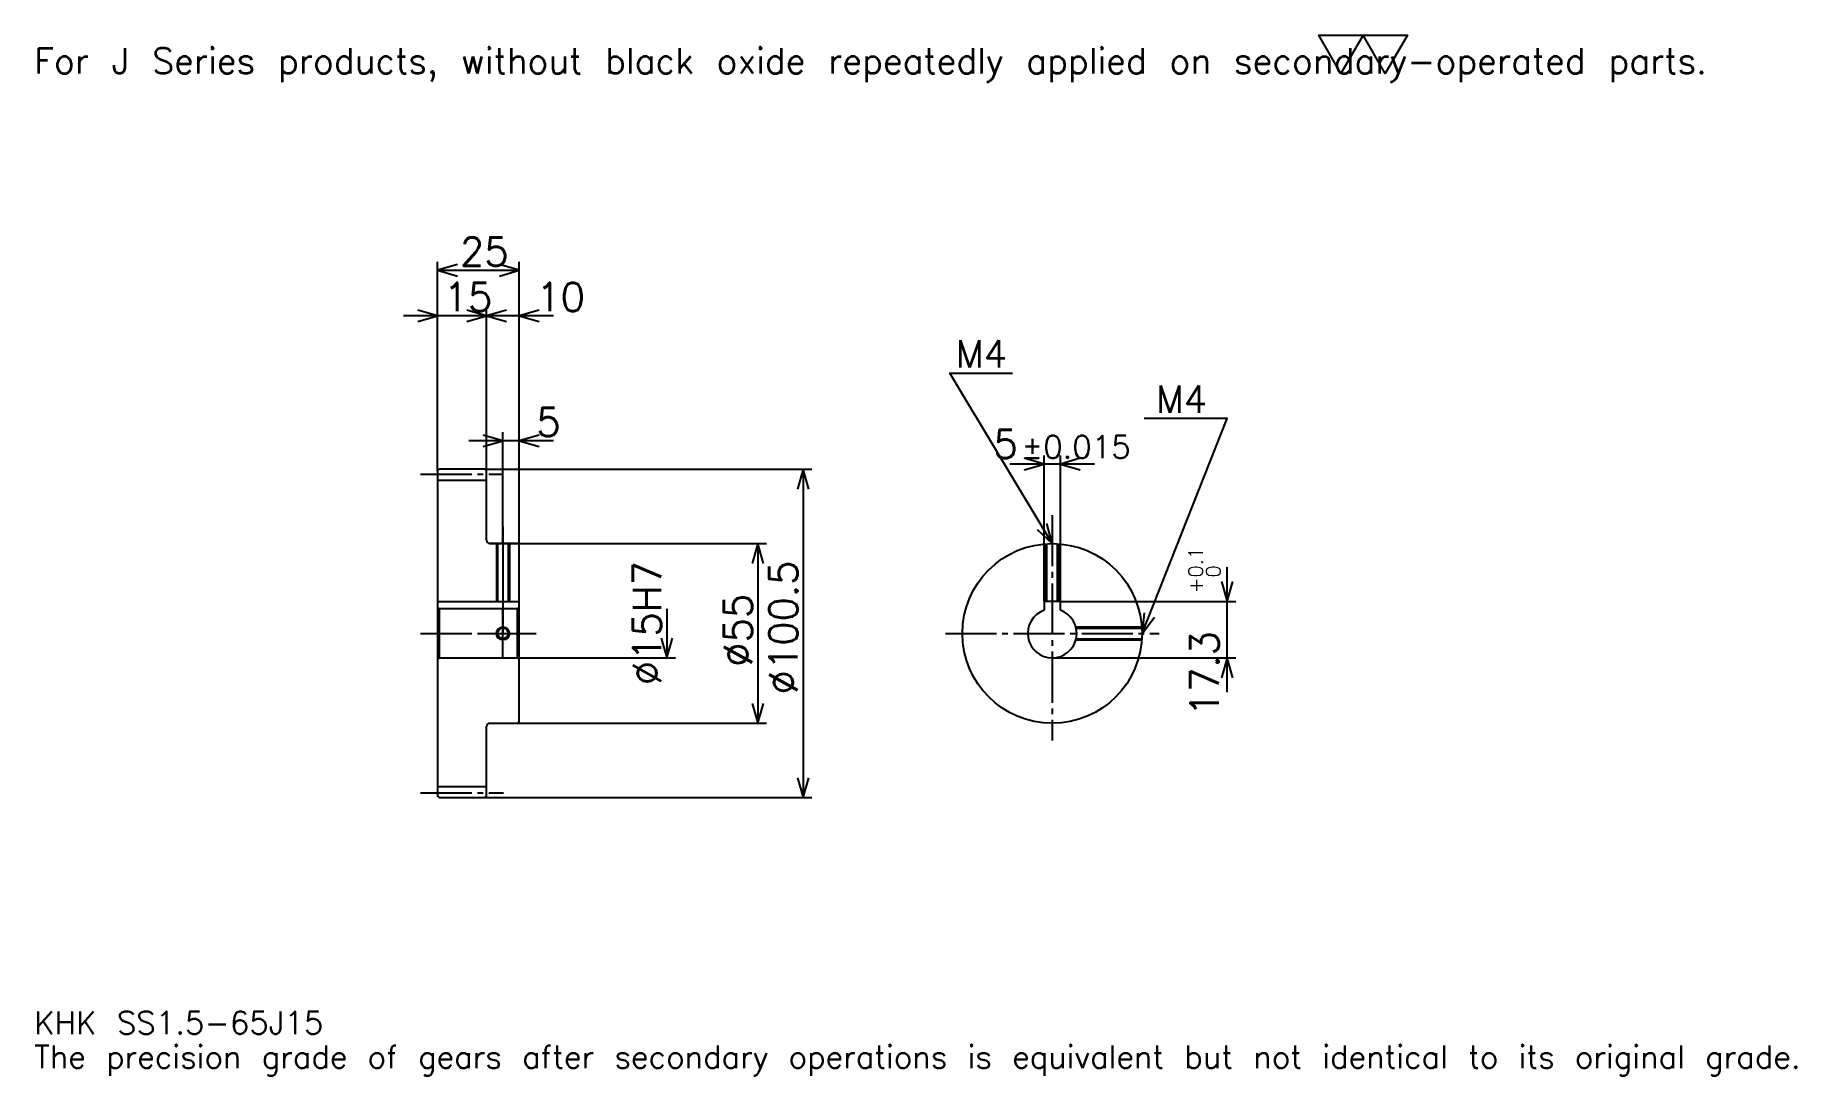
# Model space of a CAD drawing. Extents: x 18 to 557, y 6 to 325.
import ezdxf

# ---------------------------------------------------------------- set-up
doc = ezdxf.new("R2010")
doc.units = 0
doc.linetypes.add('DASHDOT', pattern=[20.869564, 15.652174, -1.73913, 1.73913, -1.73913])
doc.layers.get('0').update_dxf_attribs({"linetype": 'CONTINUOUS'})
doc.layers.add('DASHDOT', color=6, linetype='DASHDOT')
doc.styles.add('KANJI', font='TXT', dxfattribs={"bigfont": 'BIGFONT'})

msp = doc.modelspace()

# ---------------------------------------------------------------- linework, layer by layer
at = {"color": 5}
for p, q in [((140.869568, 191.989136), (140.869568, 255.467407)), ((165.869568, 191.989136), (165.869568, 255.467407)), ((140.869568, 252.858704), (165.869568, 252.858704)), ((166.304352, 238.945648), (130.434784, 238.945648)), ((176.304352, 238.945648), (145.434784, 238.945648)), ((155.869568, 191.989136), (155.869568, 241.554352)), ((176.304352, 200.684784), (150.434784, 200.684784)), ((160.869568, 191.989136), (160.869568, 203.293488)), ((326.521729, 151.539139), (326.521729, 196.195648)), ((331.521729, 151.539139), (331.521729, 196.195648)), ((140.869568, 191.489136), (140.869568, 191.989136)), ((155.369568, 191.989136), (165.869568, 191.989136)), ((155.869568, 191.489136), (155.869568, 191.989136)), ((160.869568, 169.239136), (160.869568, 191.989136)), ((160.869568, 169.239136), (160.869568, 191.989136)), ((165.869568, 191.989136), (255.434784, 191.989136)), ((165.869568, 168.739136), (165.869568, 191.989136)), ((252.82608, 191.989136), (252.82608, 91.489136)), ((341.956543, 193.58696), (316.086975, 193.58696)), ((156.869568, 169.239136), (165.869568, 169.239136)), ((165.869568, 169.239136), (241.521744, 169.239136)), ((238.913055, 169.239136), (238.913055, 114.239136)), ((382.608704, 123.804352), (382.608704, 161.973923)), ((331.521729, 151.539139), (385.217407, 151.539139)), ((211.08696, 149.239136), (211.08696, 134.239136)), ((165.869568, 134.239136), (213.695648, 134.239136)), ((329.021729, 134.239136), (385.217407, 134.239136)), ((156.869568, 114.239136), (165.869568, 114.239136)), ((165.869568, 114.239136), (241.521744, 114.239136)), ((155.369568, 91.489136), (165.869568, 91.489136)), ((165.869568, 91.489136), (255.434784, 91.489136))]:
    msp.add_line(p, q, dxfattribs=at)
at = {"color": 4}
for p, q in [((140.869568, 188.614136), (155.869568, 188.614136)), ((140.869568, 151.539139), (165.869568, 151.539139)), ((141.369568, 149.239136), (141.369568, 134.239136)), ((165.369568, 149.239136), (165.869568, 149.739136)), ((165.369568, 134.239136), (165.869568, 133.739136)), ((140.869568, 94.864136), (155.869568, 94.864136))]:
    msp.add_line(p, q, dxfattribs=at)
at = {"color": 7}
msp.add_lwpolyline([(417.391296, 313.043488), (410.608673, 324.800018), (437.739136, 324.800018), (430.956512, 313.043488), (424.17392, 324.800018), (417.391296, 313.043488)], dxfattribs=at)
at = {"color": 5}
for points in [[(146.956528, 254.597839), (140.869568, 252.858704), (146.956528, 251.119568)], [(159.782608, 251.119568), (165.869568, 252.858704), (159.782608, 254.597839)], [(134.782608, 237.206528), (140.869568, 238.945648), (134.782608, 240.684784)], [(149.782608, 237.206528), (155.869568, 238.945648), (149.782608, 240.684784)], [(161.956528, 240.684784), (155.869568, 238.945648), (161.956528, 237.206528)], [(171.956528, 240.684784), (165.869568, 238.945648), (171.956528, 237.206528)], [(329.021729, 169.239136), (297.717407, 221.413055), (316.847839, 221.413055)], [(356.521729, 141.739136), (382.608704, 207.5), (357.217407, 207.5)], [(154.782608, 198.945648), (160.869568, 200.684784), (154.782608, 202.42392)], [(171.956528, 202.42392), (165.869568, 200.684784), (171.956528, 198.945648)], [(320.434784, 191.847824), (326.521729, 193.58696), (320.434784, 195.326096)], [(337.608704, 195.326096), (331.521729, 193.58696), (337.608704, 191.847824)], [(254.565216, 185.902176), (252.82608, 191.989136), (251.08696, 185.902176)], [(324.398743, 173.563889), (329.021729, 169.239136), (327.381317, 175.353424)], [(240.652176, 163.152176), (238.913055, 169.239136), (237.17392, 163.152176)], [(380.869568, 157.626099), (382.608704, 151.539139), (384.347839, 157.626099)], [(357.149658, 148.038452), (356.521729, 141.739136), (360.382812, 146.755875)], [(209.347839, 140.326096), (211.08696, 134.239136), (212.82608, 140.326096)], [(384.347839, 128.152176), (382.608704, 134.239136), (380.869568, 128.152176)], [(237.17392, 120.326096), (238.913055, 114.239136), (240.652176, 120.326096)], [(251.08696, 97.576096), (252.82608, 91.489136), (254.565216, 97.576096)]]:
    msp.add_lwpolyline(points, dxfattribs=at)
at = {"color": 4}
for points in [[(155.869568, 170.239136), (155.869568, 191.489136), (155.369568, 191.989136), (141.369568, 191.989136), (140.869568, 191.489136), (140.869568, 133.739136)], [(156.869568, 114.239136), (165.369568, 114.239136), (165.869568, 114.739136), (165.869568, 168.739136), (165.369568, 169.239136), (156.869568, 169.239136)], [(158.869568, 169.239136), (158.869568, 151.539139)], [(159.249573, 169.239136), (159.249573, 151.539139)], [(162.489563, 169.239136), (162.489563, 151.539139)], [(162.869568, 169.239136), (162.869568, 151.539139)], [(327.021729, 151.539139), (327.021729, 169.166306)], [(327.401733, 151.539139), (327.401733, 169.191376)], [(330.641724, 151.539139), (330.641724, 169.191376)], [(331.021729, 151.539139), (331.021729, 169.166306)], [(331.521729, 148.810211), (331.521729, 151.539139), (326.521729, 151.539139), (326.521729, 148.810211)], [(140.869568, 133.739136), (141.369568, 134.239136), (165.369568, 134.239136), (165.369568, 149.239136), (141.369568, 149.239136), (140.869568, 149.739136)], [(336.250153, 143.739136), (356.448914, 143.739136)], [(336.344696, 143.359131), (356.473999, 143.359131)], [(336.250153, 139.739136), (356.448914, 139.739136)], [(336.344696, 140.119141), (356.473999, 140.119141)], [(140.869568, 133.739136), (140.869568, 91.989136), (141.369568, 91.489136), (155.369568, 91.489136), (155.869568, 91.989136), (155.869568, 113.239136)]]:
    msp.add_lwpolyline(points, dxfattribs=at)
for centre, radius in [((329.021729, 141.739136), 27.5), ((160.869568, 141.739136), 1.62)]:
    msp.add_circle(centre, radius, dxfattribs=at)
at = {"color": 7}
msp.add_circle((160.869568, 141.739136), 2, dxfattribs=at)
at = {"color": 4}
for centre, radius, start, end in [((156.869568, 170.239136), 1, 180, 270), ((329.021729, 141.739136), 7.5, 109.47122094, 70.52877906), ((156.869568, 113.239136), 1, 90, 180)]:
    msp.add_arc(centre, radius, start, end, dxfattribs=at)
at = {"layer": 'DASHDOT', "color": 7}
for p, q in [((135.652176, 190.489136), (161.08696, 190.489136)), ((329.021729, 177.934784), (329.021729, 109.021744)), ((160.869568, 169.239136), (160.869568, 141.739136)), ((135.652176, 141.739136), (171.08696, 141.739136)), ((296.304352, 141.739136), (361.739136, 141.739136)), ((135.652176, 92.989136), (161.08696, 92.989136))]:
    msp.add_line(p, q, dxfattribs=at)
for points in [[(160.869568, 174.456528), (160.869568, 146.321747)], [(160.869568, 134.521744), (160.869568, 148.956528)], [(153.652176, 141.739136), (168.08696, 141.739136)]]:
    msp.add_lwpolyline(points, dxfattribs=at)

# ---------------------------------------------------------------- texts
at = {"color": 7, "style": 'KANJI'}
for s, height, p in [('For J Series products, without black oxide repeatedly applied on secondary-operated parts.', 7.826087, (17.391304, 313.043488)), ('25', 8.695652, (147.717392, 254.25)), ('15', 8.695652, (142.717392, 240.33696)), ('10', 8.695652, (171.08696, 240.33696)), ('M4', 8.347826, (299.456543, 223.152176)), ('M4', 8.347826, (360.695679, 209.239136)), ('5', 8.695652, (171.08696, 202.076096)), ('5', 8.695652, (311.072205, 195.326096)), ('%%p0.015', 6.956522, (319.67981, 195.326096)), ('KHK SS1.5-65J15', 6.956522, (17.391304, 19.130434)), ('The precision grade of gears after secondary operations is equivalent but not identical to its original grade.', 6.956522, (17.391304, 8.695652))]:
    msp.add_text(s, height=height, dxfattribs=at).set_placement(p)
for s, height, p in [('%%c15H7', 8.695652, (209.347839, 125.869568)), ('%%c100.5', 8.695652, (251.08696, 123.04348)), ('0.1', 4.347826, (375.130432, 158.872498)), ('0', 4.347826, (380.521729, 158.872498)), ('+', 4.347826, (375.130432, 154.002945)), ('%%c55', 8.695652, (237.17392, 131.521744)), ('17.3', 8.695652, (380, 116.364716))]:
    msp.add_text(s, height=height, rotation=90, dxfattribs=at).set_placement(p)

doc.saveas('drawing.dxf')
